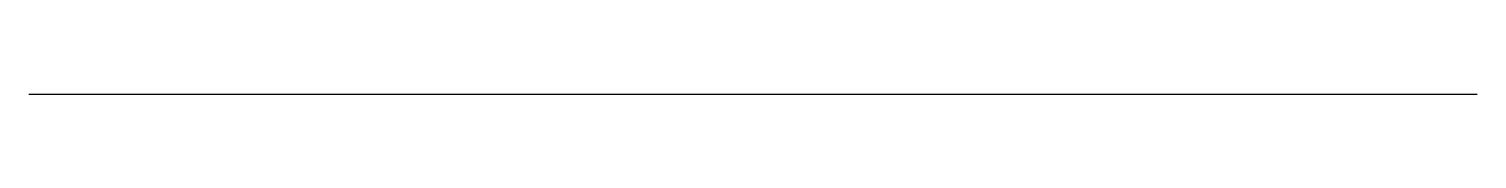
# Model space of a CAD drawing. Extents: x -2.53 to -0.28, y 0 to 0.
import ezdxf

# ---------------------------------------------------------------- set-up
doc = ezdxf.new("R2010")
doc.units = 0
doc.header["$MEASUREMENT"] = 0
doc.layers.add('CRUZ', color=4, linetype='CONTINUOUS')

msp = doc.modelspace()

# ---------------------------------------------------------------- linework, layer by layer
at = {"layer": 'CRUZ'}
msp.add_line((-2.5256, 0), (-0.2756, 0), dxfattribs=at)

doc.saveas('drawing.dxf')
